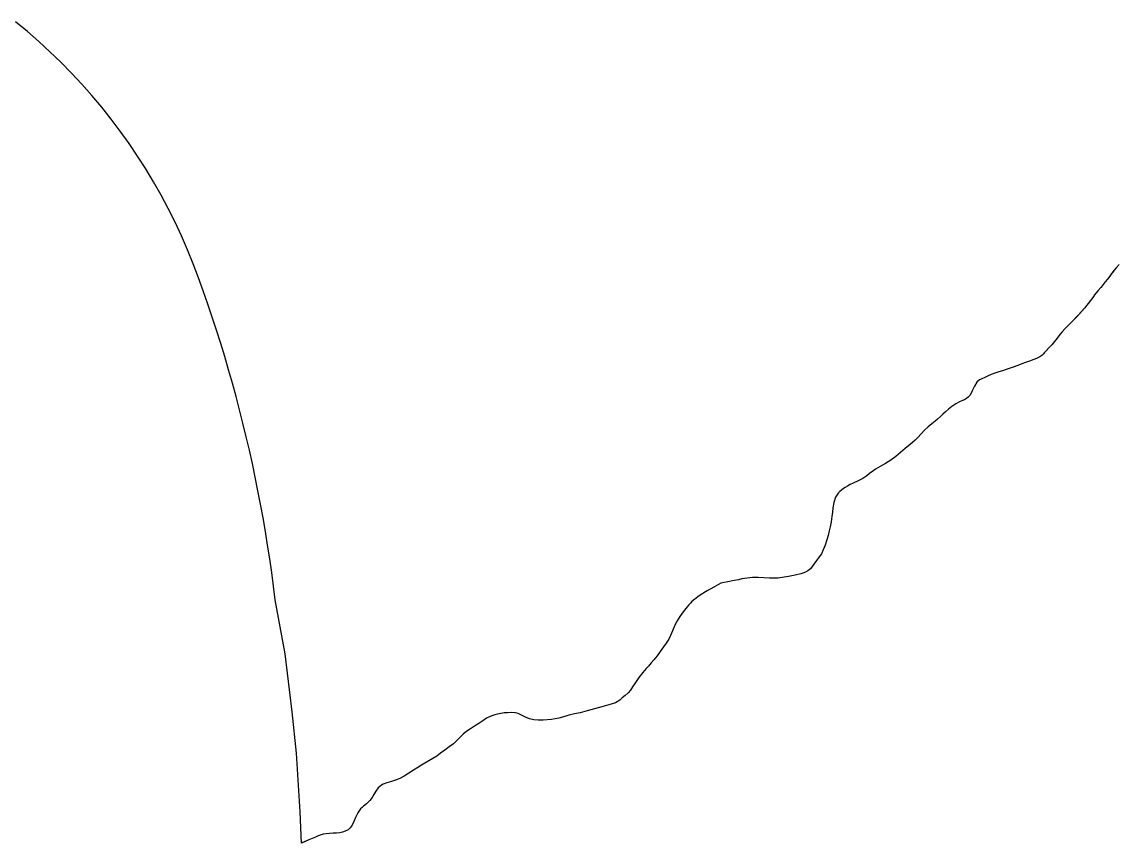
# Model space of a CAD drawing. Header units: inches. Extents: x 11258954 to 11313122, y 3645444 to 3695200.
# Drawn here: x 11302339 to 11303935, y 3658282 to 3659478 of the extents above; entities that cross this region are included whole.
import ezdxf

# ---------------------------------------------------------------- set-up
doc = ezdxf.new("R2010")
doc.units = ezdxf.units.IN
doc.header["$MEASUREMENT"] = 0
for name, color, linetype in [('SchoolBoardDistrict', 253, 'Continuous'), ('SchoolZone_Elementary', 251, 'Continuous'), ('SchoolZone_High', 63, 'Continuous'), ('SchoolZone_Middle', 154, 'Continuous')]:
    doc.layers.add(name, color=color, linetype=linetype)

msp = doc.modelspace()

# ---------------------------------------------------------------- linework, layer by layer
at = {"layer": 'SchoolBoardDistrict'}
msp.add_lwpolyline([(11303937.6875, 3659124.4375), (11303933.344, 3659119.5625), (11303930.594, 3659116.25), (11303927.344, 3659112.125), (11303926.7965, 3659111.4155), (11303923.969, 3659107.75), (11303920.594, 3659103.375), (11303917.4375, 3659099.25), (11303914.344, 3659095.375), (11303910.9065, 3659091.1875), (11303907.2815, 3659086.8125), (11303904.344, 3659083.375), (11303902, 3659080.3125), (11303899.1875, 3659076.375), (11303896.1565, 3659071.9375), (11303887.25, 3659061.1875), (11303878.125, 3659050.625), (11303877.4335, 3659049.8975), (11303868.5625, 3659040.5625), (11303863.5315, 3659035.625), (11303858.469, 3659030.6875), (11303854.5315, 3659026.5625), (11303851.344, 3659022.5625), (11303847.5625, 3659017.5), (11303843.5315, 3659012.1875), (11303839.5, 3659007.375), (11303835.469, 3659003), (11303831.344, 3658998.75), (11303829.0625, 3658996.375), (11303826.844, 3658993.9375), (11303825.1565, 3658991.9375), (11303822.4065, 3658989.875), (11303818.25, 3658988.0625), (11303817.2815, 3658987.75), (11303813.5315, 3658986.375), (11303807.094, 3658984), (11303801.3125, 3658981.8125), (11303796.125, 3658979.75), (11303790.0625, 3658977.4375), (11303783.344, 3658974.9375), (11303777.5315, 3658972.9375), (11303773.0625, 3658971.5), (11303767.844, 3658969.875), (11303762.344, 3658968.125), (11303756.5625, 3658966.1875), (11303751.125, 3658964.1875), (11303745.9375, 3658961.9375), (11303741.9065, 3658960.0625), (11303737.75, 3658958.125), (11303734.344, 3658956.75), (11303730.4375, 3658953.375), (11303726.9375, 3658947.375), (11303723.719, 3658940.5625), (11303721.9065, 3658937), (11303719.969, 3658933.8125), (11303717.719, 3658931.125), (11303715.1565, 3658929.1875), (11303712.1875, 3658927.5625), (11303709.719, 3658926.5625), (11303705.219, 3658924.5625), (11303699.75, 3658921.375), (11303694.125, 3658917.5625), (11303689.1565, 3658913.6875), (11303684.75, 3658909.9375), (11303680.9375, 3658906.375), (11303677.3125, 3658903), (11303673.1875, 3658899.375), (11303669.5315, 3658896.375), (11303664.9065, 3658892.6875), (11303659.625, 3658888.25), (11303654.125, 3658883.125), (11303649.0315, 3658877.75), (11303644.4375, 3658872.6875), (11303640.719, 3658868.75), (11303636.5, 3658865.1875), (11303631.094, 3658860.9375), (11303625.9065, 3658856.75), (11303619.344, 3658850.9375), (11303612.469, 3658845), (11303604.9065, 3658839.3125), (11303597.1565, 3658834.6875), (11303589.5315, 3658830.5), (11303582.9065, 3658826.5625), (11303578.75, 3658823.5), (11303574.1875, 3658819.875), (11303569.9065, 3658816.5625), (11303564.094, 3658812.9375), (11303557.469, 3658809.5625), (11303550.3125, 3658806.125), (11303545.844, 3658803.875), (11303541.719, 3658801.625), (11303538.3125, 3658799.75), (11303535.875, 3658798.1875), (11303533.125, 3658796.0625), (11303530.5, 3658793.9375), (11303528.1565, 3658791.5625), (11303526.1565, 3658788.6875), (11303524.5, 3658785.5), (11303522.0315, 3658777.8125), (11303520.719, 3658770.125), (11303520.094, 3658763.75), (11303519.3125, 3658757.375), (11303518.0625, 3658749.75), (11303516.719, 3658742.5), (11303515.375, 3658736.375), (11303513.719, 3658730), (11303511.719, 3658723.3125), (11303509.25, 3658715.8125), (11303506.594, 3658708.8125), (11303503.9065, 3658703.3125), (11303500.75, 3658698.6875), (11303496.6875, 3658693.3125), (11303492.9065, 3658687.9375), (11303490.5625, 3658684.5), (11303487.7815, 3658681.1875), (11303484.3125, 3658678.3125), (11303480.594, 3658676.375), (11303476.8125, 3658674.9375), (11303473.6875, 3658673.9375), (11303465.75, 3658671.875), (11303456, 3658670), (11303446.9065, 3658668.5), (11303441.094, 3658667.875), (11303434.75, 3658667.625), (11303428.2815, 3658667.6875), (11303420, 3658668.1875), (11303411.844, 3658668.75), (11303403.5, 3658668.6875), (11303395.6875, 3658667.8125), (11303388.125, 3658666.4375), (11303382.875, 3658665.3125), (11303376.719, 3658664), (11303367.719, 3658662.3125), (11303357.2815, 3658660.3125), (11303347, 3658654.5625), (11303337.219, 3658649), (11303328.469, 3658643.6875), (11303324.0315, 3658640.625), (11303319.344, 3658637), (11303315.2815, 3658633.5), (11303313.0315, 3658631.25), (11303310.6875, 3658628.5625), (11303308.2815, 3658625.6875), (11303302.625, 3658618.625), (11303297.5, 3658611.8125), (11303293.469, 3658605.6875), (11303290.219, 3658599), (11303286.969, 3658591.125), (11303284.0625, 3658583.9375), (11303281.344, 3658578.6875), (11303277.8125, 3658573.125), (11303273.875, 3658567.5), (11303269.0625, 3658560.9375), (11303264.344, 3658554.6875), (11303259.6875, 3658548.6875), (11303255.969, 3658544.125), (11303251.969, 3658539.625), (11303248.6875, 3658536.125), (11303243.6875, 3658530.4375), (11303237.875, 3658522.75), (11303232.0625, 3658514.3125), (11303228.75, 3658509.3125), (11303225.5, 3658504.625), (11303222.0625, 3658500.5), (11303218.094, 3658496.8125), (11303213.75, 3658493.125), (11303210.2815, 3658490.125), (11303203.594, 3658486.25), (11303194.219, 3658483.0625), (11303184.0625, 3658480.3125), (11303173.0315, 3658477.1875), (11303162.719, 3658474.25), (11303152.25, 3658471.6875), (11303144.094, 3658469.9375), (11303136.0315, 3658468.125), (11303129.875, 3658466.3125), (11303121.469, 3658463.875), (11303110.344, 3658461.8125), (11303098.469, 3658460.6875), (11303091.375, 3658460.6875), (11303084.75, 3658461.4375), (11303078.469, 3658462.875), (11303072.625, 3658465.125), (11303066.75, 3658467.875), (11303062.0625, 3658470.3125), (11303057.9065, 3658471.5), (11303052.469, 3658471.8125), (11303046.6565, 3658471.6875), (11303041.469, 3658471.3125), (11303036.6565, 3658470.6875), (11303032.0625, 3658469.6875), (11303027.7815, 3658468.375), (11303023.4065, 3658466.875), (11303020.0315, 3658465.6875), (11303015.6875, 3658463.5), (11303010.344, 3658459.9375), (11303004.6565, 3658456.0625), (11302998.344, 3658452), (11302992.5, 3658448.3125), (11302987.25, 3658444.6875), (11302982, 3658440.25), (11302976.6565, 3658435.0625), (11302972.25, 3658430.6875), (11302967.5315, 3658426.5), (11302961.5, 3658421.875), (11302955.0315, 3658417.0625), (11302949, 3658412.5625), (11302943.25, 3658408.375), (11302937.625, 3658404.6875), (11302931.9375, 3658401.375), (11302925.9065, 3658398.0625), (11302921.0315, 3658395.3125), (11302915.9065, 3658392), (11302909.625, 3658387.75), (11302902.844, 3658383.3125), (11302896.0315, 3658379.3125), (11302889.4375, 3658376), (11302883.219, 3658373.5), (11302877.25, 3658371.5625), (11302870.719, 3658369.5), (11302865.0315, 3658367.5), (11302862.719, 3658366.25), (11302860.3125, 3658364.3125), (11302858.0315, 3658362.0625), (11302854.5625, 3658357.4375), (11302851.844, 3658352.625), (11302849.4375, 3658348.25), (11302845.7815, 3658343.5625), (11302841.0315, 3658339.0625), (11302836.625, 3658335.5), (11302834.5625, 3658333.4375), (11302832.469, 3658331.375), (11302828.5315, 3658325.625), (11302825.0315, 3658319.0625), (11302822.4375, 3658313.3125), (11302819.969, 3658308), (11302817.219, 3658303.6875), (11302814.094, 3658301.1875), (11302809.969, 3658299.125), (11302806.0315, 3658297.6875), (11302801.969, 3658296.8125), (11302797.375, 3658296.375), (11302792.4065, 3658296.0625), (11302787, 3658295.625), (11302782, 3658295.0625), (11302778.0315, 3658294.5), (11302774.719, 3658293.625), (11302770.625, 3658292.125), (11302766.625, 3658290.5), (11302761.875, 3658288.4375), (11302757.125, 3658286.25), (11302746.8265, 3658281.8275), (11302746.5, 3658281.6875), (11302744.4065, 3658327.0625), (11302738.8125, 3658412.875), (11302732.8125, 3658473.0625), (11302722.625, 3658557.3125), (11302708.0625, 3658636.125), (11302705.5625, 3658656.0625), (11302702.875, 3658676), (11302700, 3658695.9375), (11302696.9375, 3658715.8125), (11302693.6875, 3658735.6875), (11302690.25, 3658755.5), (11302686.625, 3658775.3125), (11302682.8125, 3658795.0625), (11302678.8125, 3658814.8125), (11302674.625, 3658834.5), (11302670.25, 3658854.125), (11302665.6875, 3658873.75), (11302660.9375, 3658893.3125), (11302656, 3658912.8125), (11302650.875, 3658932.25), (11302645.5625, 3658951.6875), (11302640.0625, 3658971.0625), (11302634.375, 3658990.375), (11302628.5, 3659009.625), (11302622.4375, 3659028.8125), (11302616.1875, 3659047.9375), (11302609.7815, 3659067), (11302603.1875, 3659086), (11302596.3125, 3659104.9375), (11302588.5315, 3659125.625), (11302580.219, 3659146.125), (11302571.375, 3659166.375), (11302562, 3659186.375), (11302552.094, 3659206.125), (11302541.6875, 3659225.625), (11302530.7815, 3659244.875), (11302519.375, 3659263.8125), (11302507.469, 3659282.4375), (11302495.094, 3659300.75), (11302482.219, 3659318.75), (11302468.9065, 3659336.375), (11302455.125, 3659353.6875), (11302440.9065, 3659370.625), (11302426.25, 3659387.1875), (11302411.1565, 3659403.375), (11302395.6565, 3659419.125), (11302379.75, 3659434.5), (11302363.4375, 3659449.4375), (11302346.75, 3659463.9375), (11302329.6875, 3659478)], dxfattribs=at)
at = {"layer": 'SchoolZone_Elementary'}
msp.add_polyline3d([(11303937.6875, 3659124.4375, 0), (11303933.344, 3659119.5625, 0), (11303930.594, 3659116.25, 0), (11303928.3975, 3659113.462, 0), (11303927.344, 3659112.125, 0), (11303923.969, 3659107.75, 0), (11303920.594, 3659103.375, 0), (11303917.4375, 3659099.25, 0), (11303914.344, 3659095.375, 0), (11303910.9065, 3659091.1875, 0), (11303907.2815, 3659086.8125, 0), (11303904.344, 3659083.375, 0), (11303902, 3659080.3125, 0), (11303900.31, 3659077.946, 0), (11303899.1875, 3659076.375, 0), (11303896.1565, 3659071.9375, 0), (11303887.25, 3659061.1875, 0), (11303880.141, 3659052.9585, 0), (11303878.125, 3659050.625, 0), (11303868.5625, 3659040.5625, 0), (11303863.5315, 3659035.625, 0), (11303858.469, 3659030.6875, 0), (11303854.5315, 3659026.5625, 0), (11303851.344, 3659022.5625, 0), (11303847.5625, 3659017.5, 0), (11303843.5315, 3659012.1875, 0), (11303839.5, 3659007.375, 0), (11303835.469, 3659003, 0), (11303831.344, 3658998.75, 0), (11303829.0625, 3658996.375, 0), (11303826.844, 3658993.9375, 0), (11303825.938, 3658992.8635, 0), (11303825.1565, 3658991.9375, 0), (11303822.4065, 3658989.875, 0), (11303818.25, 3658988.0625, 0), (11303817.2815, 3658987.75, 0), (11303813.5315, 3658986.375, 0), (11303807.094, 3658984, 0), (11303801.3125, 3658981.8125, 0), (11303796.125, 3658979.75, 0), (11303790.0625, 3658977.4375, 0), (11303783.344, 3658974.9375, 0), (11303777.5315, 3658972.9375, 0), (11303773.0625, 3658971.5, 0), (11303767.844, 3658969.875, 0), (11303762.344, 3658968.125, 0), (11303756.5625, 3658966.1875, 0), (11303751.125, 3658964.1875, 0), (11303745.9375, 3658961.9375, 0), (11303741.9065, 3658960.0625, 0), (11303737.75, 3658958.125, 0), (11303734.344, 3658956.75, 0), (11303730.4375, 3658953.375, 0), (11303726.9375, 3658947.375, 0), (11303723.719, 3658940.5625, 0), (11303721.9065, 3658937, 0), (11303719.969, 3658933.8125, 0), (11303717.719, 3658931.125, 0), (11303715.1565, 3658929.1875, 0), (11303712.1875, 3658927.5625, 0), (11303709.719, 3658926.5625, 0), (11303705.219, 3658924.5625, 0), (11303699.75, 3658921.375, 0), (11303694.125, 3658917.5625, 0), (11303689.1565, 3658913.6875, 0), (11303684.75, 3658909.9375, 0), (11303680.9375, 3658906.375, 0), (11303677.3125, 3658903, 0), (11303673.1875, 3658899.375, 0), (11303669.5315, 3658896.375, 0), (11303664.9065, 3658892.6875, 0), (11303659.625, 3658888.25, 0), (11303654.125, 3658883.125, 0), (11303649.0315, 3658877.75, 0), (11303644.4375, 3658872.6875, 0), (11303640.719, 3658868.75, 0), (11303636.5, 3658865.1875, 0), (11303631.094, 3658860.9375, 0), (11303625.9065, 3658856.75, 0), (11303619.344, 3658850.9375, 0), (11303612.469, 3658845, 0), (11303604.9065, 3658839.3125, 0), (11303597.1565, 3658834.6875, 0), (11303589.5315, 3658830.5, 0), (11303582.9065, 3658826.5625, 0), (11303578.75, 3658823.5, 0), (11303574.1875, 3658819.875, 0), (11303569.9065, 3658816.5625, 0), (11303564.094, 3658812.9375, 0), (11303557.469, 3658809.5625, 0), (11303550.3125, 3658806.125, 0), (11303545.844, 3658803.875, 0), (11303541.719, 3658801.625, 0), (11303538.3125, 3658799.75, 0), (11303535.875, 3658798.1875, 0), (11303533.125, 3658796.0625, 0), (11303530.5, 3658793.9375, 0), (11303528.1565, 3658791.5625, 0), (11303526.1565, 3658788.6875, 0), (11303524.5, 3658785.5, 0), (11303522.0315, 3658777.8125, 0), (11303520.719, 3658770.125, 0), (11303520.094, 3658763.75, 0), (11303519.3125, 3658757.375, 0), (11303518.0625, 3658749.75, 0), (11303516.719, 3658742.5, 0), (11303515.375, 3658736.375, 0), (11303513.719, 3658730, 0), (11303511.719, 3658723.3125, 0), (11303509.25, 3658715.8125, 0), (11303506.594, 3658708.8125, 0), (11303503.9065, 3658703.3125, 0), (11303500.75, 3658698.6875, 0), (11303496.6875, 3658693.3125, 0), (11303492.9065, 3658687.9375, 0), (11303490.5625, 3658684.5, 0), (11303487.7815, 3658681.1875, 0), (11303484.3125, 3658678.3125, 0), (11303480.594, 3658676.375, 0), (11303476.8125, 3658674.9375, 0), (11303473.6875, 3658673.9375, 0), (11303465.75, 3658671.875, 0), (11303456, 3658670, 0), (11303446.9065, 3658668.5, 0), (11303441.094, 3658667.875, 0), (11303434.75, 3658667.625, 0), (11303428.2815, 3658667.6875, 0), (11303420, 3658668.1875, 0), (11303411.844, 3658668.75, 0), (11303403.5, 3658668.6875, 0), (11303395.6875, 3658667.8125, 0), (11303388.125, 3658666.4375, 0), (11303382.875, 3658665.3125, 0), (11303376.719, 3658664, 0), (11303367.719, 3658662.3125, 0), (11303357.2815, 3658660.3125, 0), (11303347, 3658654.5625, 0), (11303337.219, 3658649, 0), (11303328.469, 3658643.6875, 0), (11303324.0315, 3658640.625, 0), (11303319.344, 3658637, 0), (11303315.2815, 3658633.5, 0), (11303313.0315, 3658631.25, 0), (11303310.6875, 3658628.5625, 0), (11303308.2815, 3658625.6875, 0), (11303302.625, 3658618.625, 0), (11303297.5, 3658611.8125, 0), (11303293.469, 3658605.6875, 0), (11303290.219, 3658599, 0), (11303286.969, 3658591.125, 0), (11303284.0625, 3658583.9375, 0), (11303281.344, 3658578.6875, 0), (11303277.8125, 3658573.125, 0), (11303273.875, 3658567.5, 0), (11303269.0625, 3658560.9375, 0), (11303264.344, 3658554.6875, 0), (11303259.6875, 3658548.6875, 0), (11303255.969, 3658544.125, 0), (11303251.969, 3658539.625, 0), (11303248.6875, 3658536.125, 0), (11303243.6875, 3658530.4375, 0), (11303237.875, 3658522.75, 0), (11303232.0625, 3658514.3125, 0), (11303228.75, 3658509.3125, 0), (11303225.5, 3658504.625, 0), (11303222.0625, 3658500.5, 0), (11303218.094, 3658496.8125, 0), (11303213.75, 3658493.125, 0), (11303210.2815, 3658490.125, 0), (11303203.594, 3658486.25, 0), (11303194.219, 3658483.0625, 0), (11303184.0625, 3658480.3125, 0), (11303173.0315, 3658477.1875, 0), (11303162.719, 3658474.25, 0), (11303152.25, 3658471.6875, 0), (11303144.094, 3658469.9375, 0), (11303136.0315, 3658468.125, 0), (11303129.875, 3658466.3125, 0), (11303121.469, 3658463.875, 0), (11303110.344, 3658461.8125, 0), (11303098.469, 3658460.6875, 0), (11303091.375, 3658460.6875, 0), (11303084.75, 3658461.4375, 0), (11303078.469, 3658462.875, 0), (11303072.625, 3658465.125, 0), (11303066.75, 3658467.875, 0), (11303062.0625, 3658470.3125, 0), (11303057.9065, 3658471.5, 0), (11303052.469, 3658471.8125, 0), (11303046.6565, 3658471.6875, 0), (11303041.469, 3658471.3125, 0), (11303036.6565, 3658470.6875, 0), (11303032.0625, 3658469.6875, 0), (11303027.7815, 3658468.375, 0), (11303023.4065, 3658466.875, 0), (11303020.0315, 3658465.6875, 0), (11303015.6875, 3658463.5, 0), (11303010.344, 3658459.9375, 0), (11303004.6565, 3658456.0625, 0), (11302998.344, 3658452, 0), (11302992.5, 3658448.3125, 0), (11302987.25, 3658444.6875, 0), (11302982, 3658440.25, 0), (11302976.6565, 3658435.0625, 0), (11302972.25, 3658430.6875, 0), (11302967.5315, 3658426.5, 0), (11302961.5, 3658421.875, 0), (11302955.0315, 3658417.0625, 0), (11302949, 3658412.5625, 0), (11302943.25, 3658408.375, 0), (11302937.625, 3658404.6875, 0), (11302931.9375, 3658401.375, 0), (11302925.9065, 3658398.0625, 0), (11302921.0315, 3658395.3125, 0), (11302915.9065, 3658392, 0), (11302909.625, 3658387.75, 0), (11302902.844, 3658383.3125, 0), (11302896.0315, 3658379.3125, 0), (11302889.4375, 3658376, 0), (11302883.219, 3658373.5, 0), (11302877.25, 3658371.5625, 0), (11302870.719, 3658369.5, 0), (11302865.0315, 3658367.5, 0), (11302862.719, 3658366.25, 0), (11302860.3125, 3658364.3125, 0), (11302858.0315, 3658362.0625, 0), (11302854.5625, 3658357.4375, 0), (11302851.844, 3658352.625, 0), (11302849.4375, 3658348.25, 0), (11302845.7815, 3658343.5625, 0), (11302841.0315, 3658339.0625, 0), (11302836.625, 3658335.5, 0), (11302834.5625, 3658333.4375, 0), (11302832.469, 3658331.375, 0), (11302828.5315, 3658325.625, 0), (11302825.0315, 3658319.0625, 0), (11302822.4375, 3658313.3125, 0), (11302819.969, 3658308, 0), (11302817.219, 3658303.6875, 0), (11302814.094, 3658301.1875, 0), (11302809.969, 3658299.125, 0), (11302806.0315, 3658297.6875, 0), (11302801.969, 3658296.8125, 0), (11302797.375, 3658296.375, 0), (11302792.4065, 3658296.0625, 0), (11302787, 3658295.625, 0), (11302782, 3658295.0625, 0), (11302778.0315, 3658294.5, 0), (11302774.719, 3658293.625, 0), (11302770.625, 3658292.125, 0), (11302766.625, 3658290.5, 0), (11302761.875, 3658288.4375, 0), (11302757.125, 3658286.25, 0), (11302746.5, 3658281.6875, 0), (11302744.4065, 3658327.0625, 0), (11302738.8125, 3658412.875, 0), (11302732.8125, 3658473.0625, 0), (11302722.625, 3658557.3125, 0), (11302708.0625, 3658636.125, 0), (11302705.5625, 3658656.0625, 0), (11302702.875, 3658676, 0), (11302700, 3658695.9375, 0), (11302696.9375, 3658715.8125, 0), (11302693.6875, 3658735.6875, 0), (11302690.25, 3658755.5, 0), (11302686.625, 3658775.3125, 0), (11302682.8125, 3658795.0625, 0), (11302678.8125, 3658814.8125, 0), (11302674.625, 3658834.5, 0), (11302670.25, 3658854.125, 0), (11302665.6875, 3658873.75, 0), (11302660.9375, 3658893.3125, 0), (11302656, 3658912.8125, 0), (11302650.875, 3658932.25, 0), (11302645.5625, 3658951.6875, 0), (11302640.0625, 3658971.0625, 0), (11302634.375, 3658990.375, 0), (11302628.5, 3659009.625, 0), (11302622.4375, 3659028.8125, 0), (11302616.1875, 3659047.9375, 0), (11302609.7815, 3659067, 0), (11302603.1875, 3659086, 0), (11302596.3125, 3659104.9375, 0), (11302588.5315, 3659125.625, 0), (11302580.219, 3659146.125, 0), (11302571.375, 3659166.375, 0), (11302562, 3659186.375, 0), (11302552.094, 3659206.125, 0), (11302541.6875, 3659225.625, 0), (11302530.7815, 3659244.875, 0), (11302519.375, 3659263.8125, 0), (11302507.469, 3659282.4375, 0), (11302495.094, 3659300.75, 0), (11302482.219, 3659318.75, 0), (11302468.9065, 3659336.375, 0), (11302455.125, 3659353.6875, 0), (11302440.9065, 3659370.625, 0), (11302426.25, 3659387.1875, 0), (11302411.1565, 3659403.375, 0), (11302395.6565, 3659419.125, 0), (11302379.75, 3659434.5, 0), (11302363.4375, 3659449.4375, 0), (11302346.75, 3659463.9375, 0), (11302329.6875, 3659478, 0)], dxfattribs=at)
at = {"layer": 'SchoolZone_High'}
msp.add_polyline3d([(11303937.6875, 3659124.4375, 0), (11303933.344, 3659119.5625, 0), (11303930.594, 3659116.25, 0), (11303928.3975, 3659113.462, 0), (11303927.344, 3659112.125, 0), (11303923.969, 3659107.75, 0), (11303920.594, 3659103.375, 0), (11303917.4375, 3659099.25, 0), (11303914.344, 3659095.375, 0), (11303910.9065, 3659091.1875, 0), (11303907.2815, 3659086.8125, 0), (11303904.344, 3659083.375, 0), (11303902, 3659080.3125, 0), (11303900.31, 3659077.946, 0), (11303899.1875, 3659076.375, 0), (11303896.1565, 3659071.9375, 0), (11303887.25, 3659061.1875, 0), (11303880.141, 3659052.9585, 0), (11303878.125, 3659050.625, 0), (11303868.5625, 3659040.5625, 0), (11303863.5315, 3659035.625, 0), (11303858.469, 3659030.6875, 0), (11303854.5315, 3659026.5625, 0), (11303851.344, 3659022.5625, 0), (11303847.5625, 3659017.5, 0), (11303843.5315, 3659012.1875, 0), (11303839.5, 3659007.375, 0), (11303835.469, 3659003, 0), (11303831.344, 3658998.75, 0), (11303829.0625, 3658996.375, 0), (11303826.844, 3658993.9375, 0), (11303825.938, 3658992.8635, 0), (11303825.1565, 3658991.9375, 0), (11303822.4065, 3658989.875, 0), (11303818.25, 3658988.0625, 0), (11303817.2815, 3658987.75, 0), (11303813.5315, 3658986.375, 0), (11303807.094, 3658984, 0), (11303801.3125, 3658981.8125, 0), (11303796.125, 3658979.75, 0), (11303790.0625, 3658977.4375, 0), (11303783.344, 3658974.9375, 0), (11303777.5315, 3658972.9375, 0), (11303773.0625, 3658971.5, 0), (11303767.844, 3658969.875, 0), (11303762.344, 3658968.125, 0), (11303756.5625, 3658966.1875, 0), (11303751.125, 3658964.1875, 0), (11303745.9375, 3658961.9375, 0), (11303741.9065, 3658960.0625, 0), (11303737.75, 3658958.125, 0), (11303734.344, 3658956.75, 0), (11303730.4375, 3658953.375, 0), (11303726.9375, 3658947.375, 0), (11303723.719, 3658940.5625, 0), (11303721.9065, 3658937, 0), (11303719.969, 3658933.8125, 0), (11303717.719, 3658931.125, 0), (11303715.1565, 3658929.1875, 0), (11303712.1875, 3658927.5625, 0), (11303709.719, 3658926.5625, 0), (11303705.219, 3658924.5625, 0), (11303699.75, 3658921.375, 0), (11303694.125, 3658917.5625, 0), (11303689.1565, 3658913.6875, 0), (11303684.75, 3658909.9375, 0), (11303680.9375, 3658906.375, 0), (11303677.3125, 3658903, 0), (11303673.1875, 3658899.375, 0), (11303669.5315, 3658896.375, 0), (11303664.9065, 3658892.6875, 0), (11303659.625, 3658888.25, 0), (11303654.125, 3658883.125, 0), (11303649.0315, 3658877.75, 0), (11303644.4375, 3658872.6875, 0), (11303640.719, 3658868.75, 0), (11303636.5, 3658865.1875, 0), (11303631.094, 3658860.9375, 0), (11303625.9065, 3658856.75, 0), (11303619.344, 3658850.9375, 0), (11303612.469, 3658845, 0), (11303604.9065, 3658839.3125, 0), (11303597.1565, 3658834.6875, 0), (11303589.5315, 3658830.5, 0), (11303582.9065, 3658826.5625, 0), (11303578.75, 3658823.5, 0), (11303574.1875, 3658819.875, 0), (11303569.9065, 3658816.5625, 0), (11303564.094, 3658812.9375, 0), (11303557.469, 3658809.5625, 0), (11303550.3125, 3658806.125, 0), (11303545.844, 3658803.875, 0), (11303541.719, 3658801.625, 0), (11303538.3125, 3658799.75, 0), (11303535.875, 3658798.1875, 0), (11303533.125, 3658796.0625, 0), (11303530.5, 3658793.9375, 0), (11303528.1565, 3658791.5625, 0), (11303526.1565, 3658788.6875, 0), (11303524.5, 3658785.5, 0), (11303522.0315, 3658777.8125, 0), (11303520.719, 3658770.125, 0), (11303520.094, 3658763.75, 0), (11303519.3125, 3658757.375, 0), (11303518.0625, 3658749.75, 0), (11303516.719, 3658742.5, 0), (11303515.375, 3658736.375, 0), (11303513.719, 3658730, 0), (11303511.719, 3658723.3125, 0), (11303509.25, 3658715.8125, 0), (11303506.594, 3658708.8125, 0), (11303503.9065, 3658703.3125, 0), (11303500.75, 3658698.6875, 0), (11303496.6875, 3658693.3125, 0), (11303492.9065, 3658687.9375, 0), (11303490.5625, 3658684.5, 0), (11303487.7815, 3658681.1875, 0), (11303484.3125, 3658678.3125, 0), (11303480.594, 3658676.375, 0), (11303476.8125, 3658674.9375, 0), (11303473.6875, 3658673.9375, 0), (11303465.75, 3658671.875, 0), (11303456, 3658670, 0), (11303446.9065, 3658668.5, 0), (11303441.094, 3658667.875, 0), (11303434.75, 3658667.625, 0), (11303428.2815, 3658667.6875, 0), (11303420, 3658668.1875, 0), (11303411.844, 3658668.75, 0), (11303403.5, 3658668.6875, 0), (11303395.6875, 3658667.8125, 0), (11303388.125, 3658666.4375, 0), (11303382.875, 3658665.3125, 0), (11303376.719, 3658664, 0), (11303367.719, 3658662.3125, 0), (11303357.2815, 3658660.3125, 0), (11303347, 3658654.5625, 0), (11303337.219, 3658649, 0), (11303328.469, 3658643.6875, 0), (11303324.0315, 3658640.625, 0), (11303319.344, 3658637, 0), (11303315.2815, 3658633.5, 0), (11303313.0315, 3658631.25, 0), (11303310.6875, 3658628.5625, 0), (11303308.2815, 3658625.6875, 0), (11303302.625, 3658618.625, 0), (11303297.5, 3658611.8125, 0), (11303293.469, 3658605.6875, 0), (11303290.219, 3658599, 0), (11303286.969, 3658591.125, 0), (11303284.0625, 3658583.9375, 0), (11303281.344, 3658578.6875, 0), (11303277.8125, 3658573.125, 0), (11303273.875, 3658567.5, 0), (11303269.0625, 3658560.9375, 0), (11303264.344, 3658554.6875, 0), (11303259.6875, 3658548.6875, 0), (11303255.969, 3658544.125, 0), (11303251.969, 3658539.625, 0), (11303248.6875, 3658536.125, 0), (11303243.6875, 3658530.4375, 0), (11303237.875, 3658522.75, 0), (11303232.0625, 3658514.3125, 0), (11303228.75, 3658509.3125, 0), (11303225.5, 3658504.625, 0), (11303222.0625, 3658500.5, 0), (11303218.094, 3658496.8125, 0), (11303213.75, 3658493.125, 0), (11303210.2815, 3658490.125, 0), (11303203.594, 3658486.25, 0), (11303194.219, 3658483.0625, 0), (11303184.0625, 3658480.3125, 0), (11303173.0315, 3658477.1875, 0), (11303162.719, 3658474.25, 0), (11303152.25, 3658471.6875, 0), (11303144.094, 3658469.9375, 0), (11303136.0315, 3658468.125, 0), (11303129.875, 3658466.3125, 0), (11303121.469, 3658463.875, 0), (11303110.344, 3658461.8125, 0), (11303098.469, 3658460.6875, 0), (11303091.375, 3658460.6875, 0), (11303084.75, 3658461.4375, 0), (11303078.469, 3658462.875, 0), (11303072.625, 3658465.125, 0), (11303066.75, 3658467.875, 0), (11303062.0625, 3658470.3125, 0), (11303057.9065, 3658471.5, 0), (11303052.469, 3658471.8125, 0), (11303046.6565, 3658471.6875, 0), (11303041.469, 3658471.3125, 0), (11303036.6565, 3658470.6875, 0), (11303032.0625, 3658469.6875, 0), (11303027.7815, 3658468.375, 0), (11303023.4065, 3658466.875, 0), (11303020.0315, 3658465.6875, 0), (11303015.6875, 3658463.5, 0), (11303010.344, 3658459.9375, 0), (11303004.6565, 3658456.0625, 0), (11302998.344, 3658452, 0), (11302992.5, 3658448.3125, 0), (11302987.25, 3658444.6875, 0), (11302982, 3658440.25, 0), (11302976.6565, 3658435.0625, 0), (11302972.25, 3658430.6875, 0), (11302967.5315, 3658426.5, 0), (11302961.5, 3658421.875, 0), (11302955.0315, 3658417.0625, 0), (11302949, 3658412.5625, 0), (11302943.25, 3658408.375, 0), (11302937.625, 3658404.6875, 0), (11302931.9375, 3658401.375, 0), (11302925.9065, 3658398.0625, 0), (11302921.0315, 3658395.3125, 0), (11302915.9065, 3658392, 0), (11302909.625, 3658387.75, 0), (11302902.844, 3658383.3125, 0), (11302896.0315, 3658379.3125, 0), (11302889.4375, 3658376, 0), (11302883.219, 3658373.5, 0), (11302877.25, 3658371.5625, 0), (11302870.719, 3658369.5, 0), (11302865.0315, 3658367.5, 0), (11302862.719, 3658366.25, 0), (11302860.3125, 3658364.3125, 0), (11302858.0315, 3658362.0625, 0), (11302854.5625, 3658357.4375, 0), (11302851.844, 3658352.625, 0), (11302849.4375, 3658348.25, 0), (11302845.7815, 3658343.5625, 0), (11302841.0315, 3658339.0625, 0), (11302836.625, 3658335.5, 0), (11302834.5625, 3658333.4375, 0), (11302832.469, 3658331.375, 0), (11302828.5315, 3658325.625, 0), (11302825.0315, 3658319.0625, 0), (11302822.4375, 3658313.3125, 0), (11302819.969, 3658308, 0), (11302817.219, 3658303.6875, 0), (11302814.094, 3658301.1875, 0), (11302809.969, 3658299.125, 0), (11302806.0315, 3658297.6875, 0), (11302801.969, 3658296.8125, 0), (11302797.375, 3658296.375, 0), (11302792.4065, 3658296.0625, 0), (11302787, 3658295.625, 0), (11302782, 3658295.0625, 0), (11302778.0315, 3658294.5, 0), (11302774.719, 3658293.625, 0), (11302770.625, 3658292.125, 0), (11302766.625, 3658290.5, 0), (11302761.875, 3658288.4375, 0), (11302757.125, 3658286.25, 0), (11302746.5, 3658281.6875, 0), (11302744.4065, 3658327.0625, 0), (11302738.8125, 3658412.875, 0), (11302732.8125, 3658473.0625, 0), (11302722.625, 3658557.3125, 0), (11302708.0625, 3658636.125, 0), (11302705.5625, 3658656.0625, 0), (11302702.875, 3658676, 0), (11302700, 3658695.9375, 0), (11302696.9375, 3658715.8125, 0), (11302693.6875, 3658735.6875, 0), (11302690.25, 3658755.5, 0), (11302686.625, 3658775.3125, 0), (11302682.8125, 3658795.0625, 0), (11302678.8125, 3658814.8125, 0), (11302674.625, 3658834.5, 0), (11302670.25, 3658854.125, 0), (11302665.6875, 3658873.75, 0), (11302660.9375, 3658893.3125, 0), (11302656, 3658912.8125, 0), (11302650.875, 3658932.25, 0), (11302645.5625, 3658951.6875, 0), (11302640.0625, 3658971.0625, 0), (11302634.375, 3658990.375, 0), (11302628.5, 3659009.625, 0), (11302622.4375, 3659028.8125, 0), (11302616.1875, 3659047.9375, 0), (11302609.7815, 3659067, 0), (11302603.1875, 3659086, 0), (11302596.3125, 3659104.9375, 0), (11302588.5315, 3659125.625, 0), (11302580.219, 3659146.125, 0), (11302571.375, 3659166.375, 0), (11302562, 3659186.375, 0), (11302552.094, 3659206.125, 0), (11302541.6875, 3659225.625, 0), (11302530.7815, 3659244.875, 0), (11302519.375, 3659263.8125, 0), (11302507.469, 3659282.4375, 0), (11302495.094, 3659300.75, 0), (11302482.219, 3659318.75, 0), (11302468.9065, 3659336.375, 0), (11302455.125, 3659353.6875, 0), (11302440.9065, 3659370.625, 0), (11302426.25, 3659387.1875, 0), (11302411.1565, 3659403.375, 0), (11302395.6565, 3659419.125, 0), (11302379.75, 3659434.5, 0), (11302363.4375, 3659449.4375, 0), (11302346.75, 3659463.9375, 0), (11302329.6875, 3659478, 0)], dxfattribs=at)
at = {"layer": 'SchoolZone_Middle'}
msp.add_polyline3d([(11303937.6875, 3659124.4375, 0), (11303933.344, 3659119.5625, 0), (11303930.594, 3659116.25, 0), (11303928.3975, 3659113.462, 0), (11303927.344, 3659112.125, 0), (11303923.969, 3659107.75, 0), (11303920.594, 3659103.375, 0), (11303917.4375, 3659099.25, 0), (11303914.344, 3659095.375, 0), (11303910.9065, 3659091.1875, 0), (11303907.2815, 3659086.8125, 0), (11303904.344, 3659083.375, 0), (11303902, 3659080.3125, 0), (11303900.31, 3659077.946, 0), (11303899.1875, 3659076.375, 0), (11303896.1565, 3659071.9375, 0), (11303887.25, 3659061.1875, 0), (11303880.141, 3659052.9585, 0), (11303878.125, 3659050.625, 0), (11303868.5625, 3659040.5625, 0), (11303863.5315, 3659035.625, 0), (11303858.469, 3659030.6875, 0), (11303854.5315, 3659026.5625, 0), (11303851.344, 3659022.5625, 0), (11303847.5625, 3659017.5, 0), (11303843.5315, 3659012.1875, 0), (11303839.5, 3659007.375, 0), (11303835.469, 3659003, 0), (11303831.344, 3658998.75, 0), (11303829.0625, 3658996.375, 0), (11303826.844, 3658993.9375, 0), (11303825.938, 3658992.8635, 0), (11303825.1565, 3658991.9375, 0), (11303822.4065, 3658989.875, 0), (11303818.25, 3658988.0625, 0), (11303817.2815, 3658987.75, 0), (11303813.5315, 3658986.375, 0), (11303807.094, 3658984, 0), (11303801.3125, 3658981.8125, 0), (11303796.125, 3658979.75, 0), (11303790.0625, 3658977.4375, 0), (11303783.344, 3658974.9375, 0), (11303777.5315, 3658972.9375, 0), (11303773.0625, 3658971.5, 0), (11303767.844, 3658969.875, 0), (11303762.344, 3658968.125, 0), (11303756.5625, 3658966.1875, 0), (11303751.125, 3658964.1875, 0), (11303745.9375, 3658961.9375, 0), (11303741.9065, 3658960.0625, 0), (11303737.75, 3658958.125, 0), (11303734.344, 3658956.75, 0), (11303730.4375, 3658953.375, 0), (11303726.9375, 3658947.375, 0), (11303723.719, 3658940.5625, 0), (11303721.9065, 3658937, 0), (11303719.969, 3658933.8125, 0), (11303717.719, 3658931.125, 0), (11303715.1565, 3658929.1875, 0), (11303712.1875, 3658927.5625, 0), (11303709.719, 3658926.5625, 0), (11303705.219, 3658924.5625, 0), (11303699.75, 3658921.375, 0), (11303694.125, 3658917.5625, 0), (11303689.1565, 3658913.6875, 0), (11303684.75, 3658909.9375, 0), (11303680.9375, 3658906.375, 0), (11303677.3125, 3658903, 0), (11303673.1875, 3658899.375, 0), (11303669.5315, 3658896.375, 0), (11303664.9065, 3658892.6875, 0), (11303659.625, 3658888.25, 0), (11303654.125, 3658883.125, 0), (11303649.0315, 3658877.75, 0), (11303644.4375, 3658872.6875, 0), (11303640.719, 3658868.75, 0), (11303636.5, 3658865.1875, 0), (11303631.094, 3658860.9375, 0), (11303625.9065, 3658856.75, 0), (11303619.344, 3658850.9375, 0), (11303612.469, 3658845, 0), (11303604.9065, 3658839.3125, 0), (11303597.1565, 3658834.6875, 0), (11303589.5315, 3658830.5, 0), (11303582.9065, 3658826.5625, 0), (11303578.75, 3658823.5, 0), (11303574.1875, 3658819.875, 0), (11303569.9065, 3658816.5625, 0), (11303564.094, 3658812.9375, 0), (11303557.469, 3658809.5625, 0), (11303550.3125, 3658806.125, 0), (11303545.844, 3658803.875, 0), (11303541.719, 3658801.625, 0), (11303538.3125, 3658799.75, 0), (11303535.875, 3658798.1875, 0), (11303533.125, 3658796.0625, 0), (11303530.5, 3658793.9375, 0), (11303528.1565, 3658791.5625, 0), (11303526.1565, 3658788.6875, 0), (11303524.5, 3658785.5, 0), (11303522.0315, 3658777.8125, 0), (11303520.719, 3658770.125, 0), (11303520.094, 3658763.75, 0), (11303519.3125, 3658757.375, 0), (11303518.0625, 3658749.75, 0), (11303516.719, 3658742.5, 0), (11303515.375, 3658736.375, 0), (11303513.719, 3658730, 0), (11303511.719, 3658723.3125, 0), (11303509.25, 3658715.8125, 0), (11303506.594, 3658708.8125, 0), (11303503.9065, 3658703.3125, 0), (11303500.75, 3658698.6875, 0), (11303496.6875, 3658693.3125, 0), (11303492.9065, 3658687.9375, 0), (11303490.5625, 3658684.5, 0), (11303487.7815, 3658681.1875, 0), (11303484.3125, 3658678.3125, 0), (11303480.594, 3658676.375, 0), (11303476.8125, 3658674.9375, 0), (11303473.6875, 3658673.9375, 0), (11303465.75, 3658671.875, 0), (11303456, 3658670, 0), (11303446.9065, 3658668.5, 0), (11303441.094, 3658667.875, 0), (11303434.75, 3658667.625, 0), (11303428.2815, 3658667.6875, 0), (11303420, 3658668.1875, 0), (11303411.844, 3658668.75, 0), (11303403.5, 3658668.6875, 0), (11303395.6875, 3658667.8125, 0), (11303388.125, 3658666.4375, 0), (11303382.875, 3658665.3125, 0), (11303376.719, 3658664, 0), (11303367.719, 3658662.3125, 0), (11303357.2815, 3658660.3125, 0), (11303347, 3658654.5625, 0), (11303337.219, 3658649, 0), (11303328.469, 3658643.6875, 0), (11303324.0315, 3658640.625, 0), (11303319.344, 3658637, 0), (11303315.2815, 3658633.5, 0), (11303313.0315, 3658631.25, 0), (11303310.6875, 3658628.5625, 0), (11303308.2815, 3658625.6875, 0), (11303302.625, 3658618.625, 0), (11303297.5, 3658611.8125, 0), (11303293.469, 3658605.6875, 0), (11303290.219, 3658599, 0), (11303286.969, 3658591.125, 0), (11303284.0625, 3658583.9375, 0), (11303281.344, 3658578.6875, 0), (11303277.8125, 3658573.125, 0), (11303273.875, 3658567.5, 0), (11303269.0625, 3658560.9375, 0), (11303264.344, 3658554.6875, 0), (11303259.6875, 3658548.6875, 0), (11303255.969, 3658544.125, 0), (11303251.969, 3658539.625, 0), (11303248.6875, 3658536.125, 0), (11303243.6875, 3658530.4375, 0), (11303237.875, 3658522.75, 0), (11303232.0625, 3658514.3125, 0), (11303228.75, 3658509.3125, 0), (11303225.5, 3658504.625, 0), (11303222.0625, 3658500.5, 0), (11303218.094, 3658496.8125, 0), (11303213.75, 3658493.125, 0), (11303210.2815, 3658490.125, 0), (11303203.594, 3658486.25, 0), (11303194.219, 3658483.0625, 0), (11303184.0625, 3658480.3125, 0), (11303173.0315, 3658477.1875, 0), (11303162.719, 3658474.25, 0), (11303152.25, 3658471.6875, 0), (11303144.094, 3658469.9375, 0), (11303136.0315, 3658468.125, 0), (11303129.875, 3658466.3125, 0), (11303121.469, 3658463.875, 0), (11303110.344, 3658461.8125, 0), (11303098.469, 3658460.6875, 0), (11303091.375, 3658460.6875, 0), (11303084.75, 3658461.4375, 0), (11303078.469, 3658462.875, 0), (11303072.625, 3658465.125, 0), (11303066.75, 3658467.875, 0), (11303062.0625, 3658470.3125, 0), (11303057.9065, 3658471.5, 0), (11303052.469, 3658471.8125, 0), (11303046.6565, 3658471.6875, 0), (11303041.469, 3658471.3125, 0), (11303036.6565, 3658470.6875, 0), (11303032.0625, 3658469.6875, 0), (11303027.7815, 3658468.375, 0), (11303023.4065, 3658466.875, 0), (11303020.0315, 3658465.6875, 0), (11303015.6875, 3658463.5, 0), (11303010.344, 3658459.9375, 0), (11303004.6565, 3658456.0625, 0), (11302998.344, 3658452, 0), (11302992.5, 3658448.3125, 0), (11302987.25, 3658444.6875, 0), (11302982, 3658440.25, 0), (11302976.6565, 3658435.0625, 0), (11302972.25, 3658430.6875, 0), (11302967.5315, 3658426.5, 0), (11302961.5, 3658421.875, 0), (11302955.0315, 3658417.0625, 0), (11302949, 3658412.5625, 0), (11302943.25, 3658408.375, 0), (11302937.625, 3658404.6875, 0), (11302931.9375, 3658401.375, 0), (11302925.9065, 3658398.0625, 0), (11302921.0315, 3658395.3125, 0), (11302915.9065, 3658392, 0), (11302909.625, 3658387.75, 0), (11302902.844, 3658383.3125, 0), (11302896.0315, 3658379.3125, 0), (11302889.4375, 3658376, 0), (11302883.219, 3658373.5, 0), (11302877.25, 3658371.5625, 0), (11302870.719, 3658369.5, 0), (11302865.0315, 3658367.5, 0), (11302862.719, 3658366.25, 0), (11302860.3125, 3658364.3125, 0), (11302858.0315, 3658362.0625, 0), (11302854.5625, 3658357.4375, 0), (11302851.844, 3658352.625, 0), (11302849.4375, 3658348.25, 0), (11302845.7815, 3658343.5625, 0), (11302841.0315, 3658339.0625, 0), (11302836.625, 3658335.5, 0), (11302834.5625, 3658333.4375, 0), (11302832.469, 3658331.375, 0), (11302828.5315, 3658325.625, 0), (11302825.0315, 3658319.0625, 0), (11302822.4375, 3658313.3125, 0), (11302819.969, 3658308, 0), (11302817.219, 3658303.6875, 0), (11302814.094, 3658301.1875, 0), (11302809.969, 3658299.125, 0), (11302806.0315, 3658297.6875, 0), (11302801.969, 3658296.8125, 0), (11302797.375, 3658296.375, 0), (11302792.4065, 3658296.0625, 0), (11302787, 3658295.625, 0), (11302782, 3658295.0625, 0), (11302778.0315, 3658294.5, 0), (11302774.719, 3658293.625, 0), (11302770.625, 3658292.125, 0), (11302766.625, 3658290.5, 0), (11302761.875, 3658288.4375, 0), (11302757.125, 3658286.25, 0), (11302746.5, 3658281.6875, 0), (11302744.4065, 3658327.0625, 0), (11302738.8125, 3658412.875, 0), (11302732.8125, 3658473.0625, 0), (11302722.625, 3658557.3125, 0), (11302708.0625, 3658636.125, 0), (11302705.5625, 3658656.0625, 0), (11302702.875, 3658676, 0), (11302700, 3658695.9375, 0), (11302696.9375, 3658715.8125, 0), (11302693.6875, 3658735.6875, 0), (11302690.25, 3658755.5, 0), (11302686.625, 3658775.3125, 0), (11302682.8125, 3658795.0625, 0), (11302678.8125, 3658814.8125, 0), (11302674.625, 3658834.5, 0), (11302670.25, 3658854.125, 0), (11302665.6875, 3658873.75, 0), (11302660.9375, 3658893.3125, 0), (11302656, 3658912.8125, 0), (11302650.875, 3658932.25, 0), (11302645.5625, 3658951.6875, 0), (11302640.0625, 3658971.0625, 0), (11302634.375, 3658990.375, 0), (11302628.5, 3659009.625, 0), (11302622.4375, 3659028.8125, 0), (11302616.1875, 3659047.9375, 0), (11302609.7815, 3659067, 0), (11302603.1875, 3659086, 0), (11302596.3125, 3659104.9375, 0), (11302588.5315, 3659125.625, 0), (11302580.219, 3659146.125, 0), (11302571.375, 3659166.375, 0), (11302562, 3659186.375, 0), (11302552.094, 3659206.125, 0), (11302541.6875, 3659225.625, 0), (11302530.7815, 3659244.875, 0), (11302519.375, 3659263.8125, 0), (11302507.469, 3659282.4375, 0), (11302495.094, 3659300.75, 0), (11302482.219, 3659318.75, 0), (11302468.9065, 3659336.375, 0), (11302455.125, 3659353.6875, 0), (11302440.9065, 3659370.625, 0), (11302426.25, 3659387.1875, 0), (11302411.1565, 3659403.375, 0), (11302395.6565, 3659419.125, 0), (11302379.75, 3659434.5, 0), (11302363.4375, 3659449.4375, 0), (11302346.75, 3659463.9375, 0), (11302329.6875, 3659478, 0)], dxfattribs=at)

doc.saveas('drawing.dxf')
